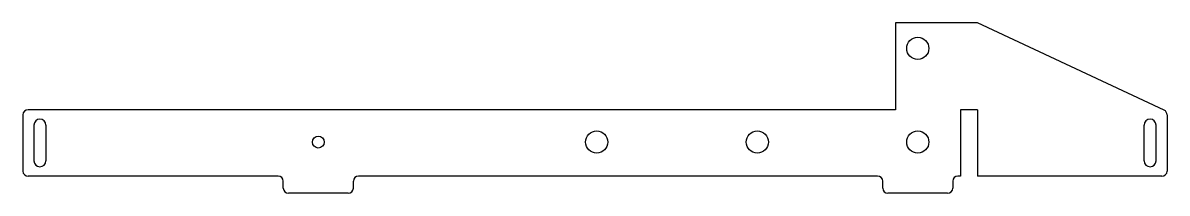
# Model space of a CAD drawing. Extents: x -90 to 580, y -50 to 50.
import ezdxf

# ---------------------------------------------------------------- set-up
doc = ezdxf.new("R2010")
doc.units = 0
doc.header["$MEASUREMENT"] = 0
doc.layers.add('SKETCH', color=7, linetype='CONTINUOUS')

msp = doc.modelspace()

# ---------------------------------------------------------------- linework, layer by layer
at = {"layer": 'SKETCH'}
for p, q in [((458.85, 50), (420.85, 50)), ((420.85, 50), (420.85, -1)), ((459.85, 50), (458.85, 50)), ((463.85, 50), (459.85, 50)), ((467.85, 50), (463.85, 50)), ((468.85, 50), (467.85, 50)), ((578.13, -1.28), (468.85, 50)), ((-90.15, -4), (-90.15, -37)), ((420.85, -1), (-87.15, -1)), ((458.85, -1), (458.85, -40)), ((459.85, -1), (458.85, -1)), ((463.85, -1), (459.85, -1)), ((467.85, -1), (463.85, -1)), ((468.85, -1), (467.85, -1)), ((468.85, -1), (468.85, -40)), ((579.85, -4), (579.85, -37)), ((-83.65, -10), (-83.65, -31)), ((-76.65, -10), (-76.65, -31)), ((566.35, -31), (566.35, -10)), ((573.35, -31), (573.35, -10)), ((59.35, -40), (-87.15, -40)), ((410.35, -40), (106.35, -40)), ((458.85, -40), (457.35, -40)), ((576.85, -40), (468.85, -40)), ((62.35, -47), (62.35, -43)), ((103.35, -47), (103.35, -43)), ((413.35, -47), (413.35, -43)), ((454.35, -43), (454.35, -47)), ((100.35, -50), (65.35, -50)), ((451.35, -50), (416.35, -50))]:
    msp.add_line(p, q, dxfattribs=at)
for centre, radius in [((433.85, 35), 6.5), ((82.85, -20), 3.5), ((245.85, -20), 6.5), ((339.85, -20), 6.5), ((433.85, -20), 6.5)]:
    msp.add_circle(centre, radius, dxfattribs=at)
for centre, radius, start, end in [((-87.15, -4), 3, 90, 180), ((-80.15, -10), 3.5, 0, 180), ((569.85, -10), 3.5, 0, 180), ((576.85, -4), 3, 0, 64.859), ((-80.15, -31), 3.5, 180, 0), ((569.85, -31), 3.5, 180, 0), ((-87.15, -37), 3, 180, 270), ((59.35, -43), 3, 0, 90), ((106.35, -43), 3, 90, 180), ((410.35, -43), 3, 0, 90), ((457.35, -43), 3, 90, 180), ((576.85, -37), 3, 270, 0), ((65.35, -47), 3, 180, 270), ((100.35, -47), 3, 270, 0), ((416.35, -47), 3, 180, 270), ((451.35, -47), 3, 270, 0)]:
    msp.add_arc(centre, radius, start, end, dxfattribs=at)

doc.saveas('drawing.dxf')
